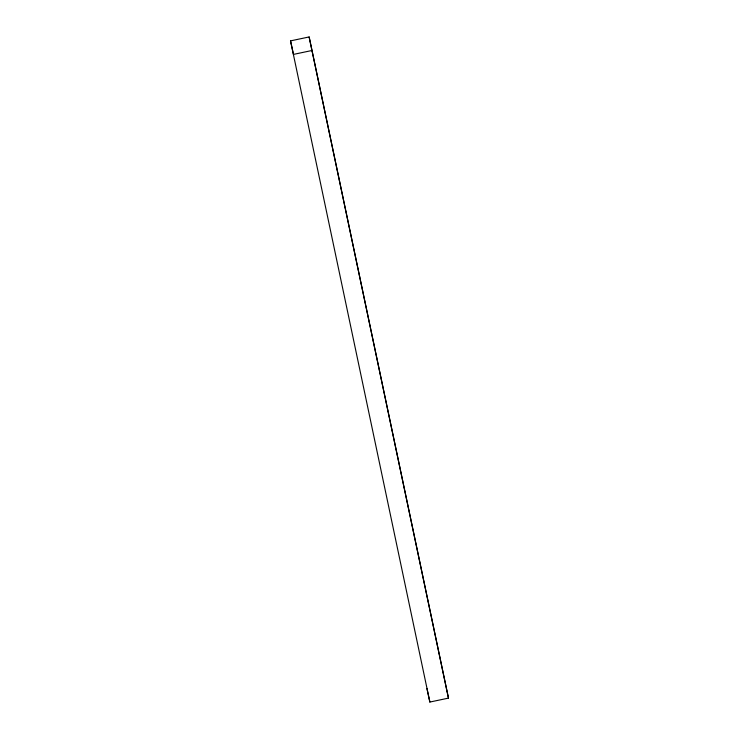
<?xml version="1.0" encoding="UTF-8"?>
<svg xmlns="http://www.w3.org/2000/svg" width="739" height="739" viewBox="0 0 739 739"><rect width="100%" height="100%" fill="white"/><g stroke="black" fill="none" stroke-linecap="round" stroke-linejoin="round"><path stroke-width="1.11" d="M429.867 702.05L290.529 40.876L309.133 36.95L448.471 698.124L429.867 702.05L426.92 688.526M312.08 50.474L293.485 54.4L290.529 40.876M448.471 698.124L309.133 36.95"/></g></svg>
